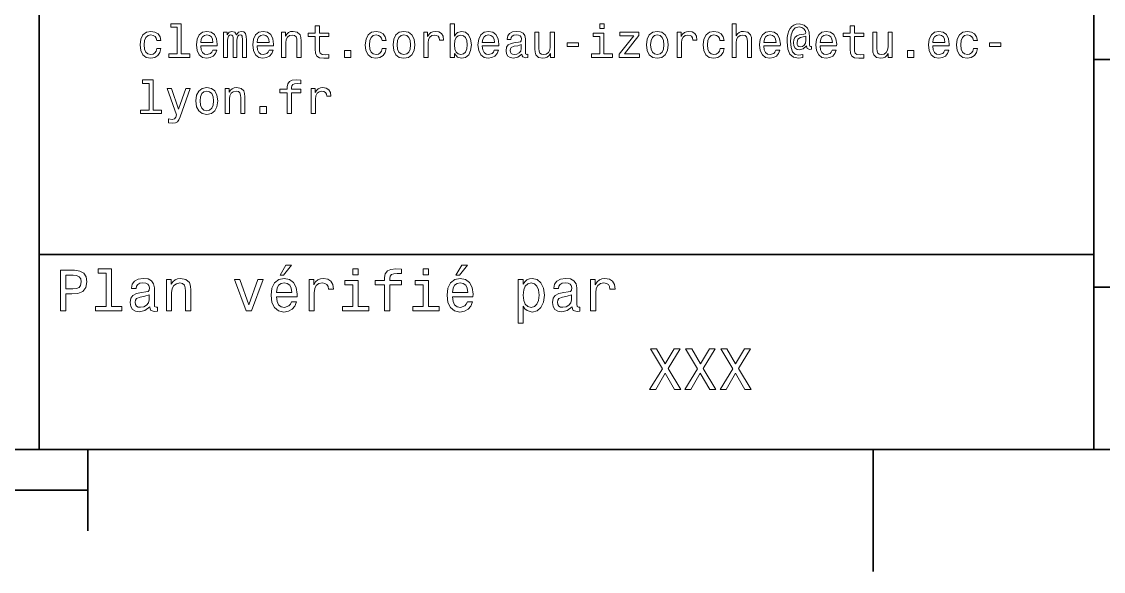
# Model space of a CAD drawing. Extents: x 0 to 594, y 0 to 420.
# Drawn here: x 392.9 to 459.6, y 2.5 to 36.3 of the extents above; entities that cross this region are included whole.
import ezdxf

# ---------------------------------------------------------------- set-up
doc = ezdxf.new("R2010")
doc.units = 0

msp = doc.modelspace()

# ---------------------------------------------------------------- linework, layer by layer
at = {"color": 7, "lineweight": 35}
for p, q in [((394, 10), (394, 70)), ((459, 10), (459, 70)), ((459, 34), (584, 34)), ((394, 22), (459, 22)), ((459, 20), (584, 20)), ((10, 10), (584, 10)), ((394, 10), (584, 10)), ((197, 7.5), (397, 7.5))]:
    msp.add_line(p, q, dxfattribs=at)
at = {"color": 7, "lineweight": 35, "ltscale": 0.125}
msp.add_line((397, 10), (397, 5), dxfattribs=at)
at = {"color": 7, "lineweight": 35, "ltscale": 0.1875}
msp.add_line((445.399994, 10), (445.399994, 2.5), dxfattribs=at)
at = {"color": 7, "lineweight": 13}
for points in [[(402.510101, 35.991352), (402.510101, 34.348701), (401.988464, 34.348701), (401.988464, 34.135445), (403.28241, 34.135445), (403.28241, 34.348701), (402.763702, 34.348701), (402.763702, 36.204609), (402.112396, 36.204609), (402.112396, 35.991352)], [(411.020172, 35.414982), (411.020172, 34.639767), (411.037476, 34.389046), (411.118164, 34.216137), (411.279541, 34.115273), (411.553314, 34.080688), (411.853027, 34.0951), (411.853027, 34.314117), (411.634003, 34.296829), (411.43515, 34.319881), (411.328522, 34.39193), (411.28241, 34.512966), (411.273773, 34.682995), (411.273773, 35.414982), (411.853027, 35.414982), (411.853027, 35.631123), (411.273773, 35.631123), (411.273773, 36.083572), (411.020172, 36.083572), (411.020172, 35.631123), (410.582123, 35.631123), (410.582123, 35.414982)], [(419.593658, 34.374638), (419.780975, 34.152737), (420.037476, 34.080688), (420.279541, 34.135445), (420.472626, 34.299709), (420.593658, 34.561958), (420.639771, 34.91066), (420.593658, 35.259365), (420.469727, 35.51873), (420.279541, 35.680115), (420.037476, 35.737751), (419.783875, 35.662823), (419.680115, 35.570602), (419.593658, 35.446682), (419.593658, 36.204609), (419.340057, 36.204609), (419.340057, 34.135445), (419.593658, 34.135445)], [(428.812683, 36.204609), (428.544678, 36.204609), (428.544678, 35.916424), (428.812683, 35.916424)], [(436.703186, 34.135445), (436.956787, 34.135445), (436.956787, 35.028816), (436.982727, 35.233429), (437.066284, 35.383282), (437.195984, 35.475502), (437.368896, 35.510086), (437.507202, 35.481266), (437.593658, 35.403458), (437.636902, 35.273773), (437.651306, 35.100861), (437.651306, 34.135445), (437.904907, 34.135445), (437.904907, 35.152737), (437.893372, 35.357346), (437.841492, 35.527374), (437.671478, 35.682995), (437.406342, 35.737751), (437.262268, 35.717579), (437.138336, 35.662823), (437.034576, 35.576366), (436.956787, 35.45821), (436.956787, 36.204609), (436.703186, 36.204609)], [(441.587891, 34.645531), (441.587891, 34.812679), (441.541809, 34.804031), (441.48703, 34.824203), (441.469757, 34.884724), (441.469757, 35.357346), (441.446686, 35.691639), (441.354462, 35.93948), (441.138336, 36.123917), (440.835754, 36.190201), (440.659943, 36.172909), (440.510101, 36.121037), (440.380402, 36.03458), (440.276672, 35.913544), (440.195984, 35.760803), (440.138336, 35.573486), (440.10376, 35.348701), (440.092224, 35.0951), (440.132568, 34.648415), (440.262268, 34.331409), (440.478394, 34.141209), (440.786743, 34.080688), (441.069183, 34.126801), (441.069183, 34.317001), (440.82132, 34.270893), (440.582153, 34.319881), (440.423645, 34.478386), (440.337189, 34.746395), (440.311249, 35.135445), (440.340057, 35.515846), (440.438049, 35.786743), (440.596558, 35.951008), (440.827087, 36.00576), (441.002899, 35.97406), (441.132568, 35.899132), (441.213257, 35.786743), (441.242065, 35.657059), (441.210388, 35.593658), (441.123932, 35.564838), (440.841492, 35.52161), (440.685883, 35.45821), (440.573486, 35.360229), (440.507202, 35.224781), (440.48703, 35.046108), (440.51297, 34.853024), (440.585022, 34.708931), (440.703186, 34.619595), (440.858795, 34.590775), (441.086456, 34.651295), (441.279541, 34.841496), (441.279541, 34.824203), (441.325653, 34.671467), (441.484161, 34.625359)], [(443.982727, 35.414982), (443.982727, 34.639767), (444, 34.389046), (444.080688, 34.216137), (444.242065, 34.115273), (444.515869, 34.080688), (444.815582, 34.0951), (444.815582, 34.314117), (444.596558, 34.296829), (444.397705, 34.319881), (444.291077, 34.39193), (444.244965, 34.512966), (444.236328, 34.682995), (444.236328, 35.414982), (444.815582, 35.414982), (444.815582, 35.631123), (444.236328, 35.631123), (444.236328, 36.083572), (443.982727, 36.083572), (443.982727, 35.631123), (443.544678, 35.631123), (443.544678, 35.414982)], [(401.25647, 35.170029), (401.507202, 35.170029), (401.455322, 35.400574), (401.331421, 35.58213), (401.138336, 35.694523), (400.887604, 35.737751), (400.610962, 35.680115), (400.400574, 35.51873), (400.268005, 35.256481), (400.221893, 34.904896), (400.265137, 34.556194), (400.394806, 34.296829), (400.599426, 34.135445), (400.878967, 34.080688), (401.126801, 34.123917), (401.319885, 34.244953), (401.452454, 34.435158), (401.510101, 34.688759), (401.268005, 34.688759), (401.224792, 34.527374), (401.144104, 34.406338), (401.028809, 34.331409), (400.887604, 34.308353), (400.711823, 34.345818), (400.585022, 34.461094), (400.507202, 34.648415), (400.481262, 34.913544), (400.507202, 35.172909), (400.587891, 35.360229), (400.71759, 35.475502), (400.887604, 35.515846), (401.037476, 35.48991), (401.149841, 35.42363), (401.224792, 35.314117)], [(403.962524, 34.835732), (404.976959, 34.835732), (404.979828, 34.953888), (404.933716, 35.285301), (404.806915, 35.533138), (404.605194, 35.682995), (404.337189, 35.737751), (404.074921, 35.680115), (403.873199, 35.51873), (403.74353, 35.256481), (403.697418, 34.91066), (403.740631, 34.556194), (403.870331, 34.296829), (404.069153, 34.135445), (404.328522, 34.080688), (404.553314, 34.118153), (404.737762, 34.216137), (404.873199, 34.371758), (404.951019, 34.57925), (404.700287, 34.57925), (404.648407, 34.463974), (404.573486, 34.377518), (404.360229, 34.308353), (404.195953, 34.340057), (404.072052, 34.440922), (403.991364, 34.605186), (403.962524, 34.827087)], [(403.962524, 35.048988), (403.994232, 35.247837), (404.072052, 35.39481), (404.190216, 35.484146), (404.345825, 35.515846), (404.498566, 35.484146), (404.616699, 35.39481), (404.688751, 35.247837), (404.714691, 35.048988)], [(405.374634, 34.135445), (405.608063, 34.135445), (405.608063, 35.170029), (405.622467, 35.325645), (405.66571, 35.438038), (405.731995, 35.504322), (405.818451, 35.530258), (405.887604, 35.507202), (405.933716, 35.449566), (405.956787, 35.351582), (405.965424, 35.221901), (405.965424, 34.135445), (406.184448, 34.135445), (406.184448, 35.170029), (406.198853, 35.322765), (406.242065, 35.435158), (406.311249, 35.504322), (406.397705, 35.530258), (406.466858, 35.507202), (406.51297, 35.449566), (406.541779, 35.221901), (406.541779, 34.135445), (406.775208, 34.135445), (406.775208, 35.204609), (406.760803, 35.42651), (406.714691, 35.596539), (406.622467, 35.700287), (406.472626, 35.737751), (406.296844, 35.680115), (406.161377, 35.512966), (406.054749, 35.677231), (405.876068, 35.737751), (405.711823, 35.680115), (405.599426, 35.51873), (405.599426, 35.682995), (405.374634, 35.682995)], [(407.432281, 34.835732), (408.446686, 34.835732), (408.449554, 34.953888), (408.403473, 35.285301), (408.276672, 35.533138), (408.074921, 35.682995), (407.806915, 35.737751), (407.544678, 35.680115), (407.342926, 35.51873), (407.213257, 35.256481), (407.167145, 34.91066), (407.210388, 34.556194), (407.340057, 34.296829), (407.53891, 34.135445), (407.798279, 34.080688), (408.023041, 34.118153), (408.207489, 34.216137), (408.342926, 34.371758), (408.420746, 34.57925), (408.170044, 34.57925), (408.118164, 34.463974), (408.043213, 34.377518), (407.829956, 34.308353), (407.66571, 34.340057), (407.541779, 34.440922), (407.46109, 34.605186), (407.432281, 34.827087)], [(407.432281, 35.048988), (407.463989, 35.247837), (407.541779, 35.39481), (407.659943, 35.484146), (407.815552, 35.515846), (407.968292, 35.484146), (408.086456, 35.39481), (408.158508, 35.247837), (408.184448, 35.048988)], [(408.945251, 34.135445), (409.198853, 34.135445), (409.198853, 35.028816), (409.224792, 35.233429), (409.30835, 35.383282), (409.438049, 35.475502), (409.610962, 35.510086), (409.749268, 35.481266), (409.835724, 35.403458), (409.878967, 35.273773), (409.893372, 35.100861), (409.893372, 34.135445), (410.146973, 34.135445), (410.146973, 35.152737), (410.135437, 35.357346), (410.083588, 35.527374), (409.913544, 35.682995), (409.648407, 35.737751), (409.501434, 35.717579), (409.377533, 35.662823), (409.270905, 35.570602), (409.187317, 35.446682), (409.187317, 35.682995), (408.945251, 35.682995)], [(415.135437, 35.170029), (415.386169, 35.170029), (415.33429, 35.400574), (415.210388, 35.58213), (415.017303, 35.694523), (414.766571, 35.737751), (414.489899, 35.680115), (414.279541, 35.51873), (414.146973, 35.256481), (414.100861, 34.904896), (414.144104, 34.556194), (414.273773, 34.296829), (414.478394, 34.135445), (414.757935, 34.080688), (415.005768, 34.123917), (415.198853, 34.244953), (415.331421, 34.435158), (415.389038, 34.688759), (415.146973, 34.688759), (415.10376, 34.527374), (415.023041, 34.406338), (414.907776, 34.331409), (414.766571, 34.308353), (414.59079, 34.345818), (414.463989, 34.461094), (414.386169, 34.648415), (414.360229, 34.913544), (414.386169, 35.172909), (414.466858, 35.360229), (414.596527, 35.475502), (414.766571, 35.515846), (414.916412, 35.48991), (415.028809, 35.42363), (415.10376, 35.314117)], [(415.809784, 34.90778), (415.855896, 34.556194), (415.988464, 34.296829), (416.198853, 34.135445), (416.481262, 34.080688), (416.760803, 34.135445), (416.971191, 34.293945), (417.10376, 34.55331), (417.15274, 34.90778), (417.10376, 35.259365), (416.971191, 35.52161), (416.760803, 35.680115), (416.481262, 35.737751), (416.198853, 35.680115), (415.988464, 35.51873), (415.855896, 35.259365)], [(416.069153, 34.91066), (416.095093, 35.170029), (416.175781, 35.357346), (416.305481, 35.472622), (416.481262, 35.512966), (416.654175, 35.472622), (416.783875, 35.360229), (416.864563, 35.170029), (416.893372, 34.91066), (416.864563, 34.648415), (416.783875, 34.45821), (416.654175, 34.342937), (416.481262, 34.305473), (416.305481, 34.342937), (416.175781, 34.45821), (416.095093, 34.648415)], [(417.714691, 34.135445), (417.968292, 34.135445), (417.968292, 35.020172), (417.994232, 35.233429), (418.072052, 35.386166), (418.198853, 35.478386), (418.368866, 35.510086), (418.495667, 35.48991), (418.59079, 35.432274), (418.648407, 35.334293), (418.668579, 35.201729), (418.925079, 35.201729), (418.890503, 35.435158), (418.79538, 35.602303), (418.636902, 35.703167), (418.420746, 35.737751), (418.273773, 35.714695), (418.146973, 35.657059), (418.034576, 35.559074), (417.945251, 35.42651), (417.945251, 35.682995), (417.714691, 35.682995)], [(420.380402, 34.91066), (420.351593, 34.651295), (420.273773, 34.461094), (420.149841, 34.345818), (419.994232, 34.308353), (419.824219, 34.345818), (419.700287, 34.461094), (419.622467, 34.648415), (419.596527, 34.91066), (419.622467, 35.170029), (419.700287, 35.357346), (419.824219, 35.469738), (419.994232, 35.510086), (420.149841, 35.469738), (420.273773, 35.354465), (420.351593, 35.167145)], [(421.311249, 34.835732), (422.325653, 34.835732), (422.328522, 34.953888), (422.28241, 35.285301), (422.155609, 35.533138), (421.953888, 35.682995), (421.685883, 35.737751), (421.423645, 35.680115), (421.221893, 35.51873), (421.092224, 35.256481), (421.046112, 34.91066), (421.089325, 34.556194), (421.219025, 34.296829), (421.417877, 34.135445), (421.677246, 34.080688), (421.902008, 34.118153), (422.086456, 34.216137), (422.221893, 34.371758), (422.299713, 34.57925), (422.048981, 34.57925), (421.997131, 34.463974), (421.92218, 34.377518), (421.708923, 34.308353), (421.544678, 34.340057), (421.420746, 34.440922), (421.340057, 34.605186), (421.311249, 34.827087)], [(421.311249, 35.048988), (421.342926, 35.247837), (421.420746, 35.39481), (421.53891, 35.484146), (421.694519, 35.515846), (421.84726, 35.484146), (421.965424, 35.39481), (422.037476, 35.247837), (422.063416, 35.048988)], [(423.74353, 34.337173), (423.74353, 34.328529), (423.757935, 34.230545), (423.801147, 34.161381), (423.982697, 34.106625), (424.123932, 34.129681), (424.123932, 34.325645), (424.063416, 34.317001), (423.982697, 34.354465), (423.968292, 34.469738), (423.968292, 35.270893), (423.933716, 35.475502), (423.832855, 35.619595), (423.657074, 35.706051), (423.40921, 35.737751), (423.167145, 35.703167), (422.988464, 35.605186), (422.876068, 35.452446), (422.838623, 35.250717), (422.838623, 35.233429), (423.066284, 35.233429), (423.086456, 35.354465), (423.149841, 35.440922), (423.253601, 35.492794), (423.400574, 35.512966), (423.541779, 35.498558), (423.642639, 35.45533), (423.703186, 35.380402), (423.723328, 35.276653), (423.711823, 35.155617), (423.66571, 35.0951), (423.550446, 35.06628), (423.33429, 35.043224), (423.086456, 34.991352), (422.910675, 34.899132), (422.806915, 34.755043), (422.775208, 34.541786), (422.804047, 34.351582), (422.893372, 34.210373), (423.037476, 34.121037), (423.236298, 34.089336), (423.504333, 34.149853)], [(425.752167, 35.682995), (425.498566, 35.682995), (425.498566, 34.789623), (425.469727, 34.58213), (425.386169, 34.432274), (425.25647, 34.340057), (425.086456, 34.311237), (424.951019, 34.334293), (424.864563, 34.403458), (424.815552, 34.52161), (424.804047, 34.688759), (424.804047, 35.682995), (424.550446, 35.682995), (424.550446, 34.665703), (424.559082, 34.461094), (424.613831, 34.291065), (424.780975, 34.135445), (425.048981, 34.080688), (425.193085, 34.100864), (425.317017, 34.152737), (425.423645, 34.242073), (425.510101, 34.371758), (425.510101, 34.135445), (425.752167, 34.135445)], [(428.804047, 34.348701), (428.804047, 35.631123), (428.15274, 35.631123), (428.15274, 35.414982), (428.550446, 35.414982), (428.550446, 34.348701), (428.031708, 34.348701), (428.031708, 34.135445), (429.328522, 34.135445), (429.328522, 34.348701)], [(430.645538, 35.469738), (429.74353, 34.328529), (429.74353, 34.135445), (430.997131, 34.135445), (430.997131, 34.348701), (430.063416, 34.348701), (430.956787, 35.48703), (430.956787, 35.682995), (429.786743, 35.682995), (429.786743, 35.469738)], [(431.423645, 34.90778), (431.469757, 34.556194), (431.602295, 34.296829), (431.812683, 34.135445), (432.095093, 34.080688), (432.374634, 34.135445), (432.585022, 34.293945), (432.71759, 34.55331), (432.766571, 34.90778), (432.71759, 35.259365), (432.585022, 35.52161), (432.374634, 35.680115), (432.095093, 35.737751), (431.812683, 35.680115), (431.602295, 35.51873), (431.469757, 35.259365)], [(431.683014, 34.91066), (431.708923, 35.170029), (431.789642, 35.357346), (431.919312, 35.472622), (432.095093, 35.512966), (432.268005, 35.472622), (432.397705, 35.360229), (432.478394, 35.170029), (432.507202, 34.91066), (432.478394, 34.648415), (432.397705, 34.45821), (432.268005, 34.342937), (432.095093, 34.305473), (431.919312, 34.342937), (431.789642, 34.45821), (431.708923, 34.648415)], [(433.328522, 34.135445), (433.582153, 34.135445), (433.582153, 35.020172), (433.608063, 35.233429), (433.685883, 35.386166), (433.812683, 35.478386), (433.982727, 35.510086), (434.109497, 35.48991), (434.20462, 35.432274), (434.262268, 35.334293), (434.28241, 35.201729), (434.53891, 35.201729), (434.504333, 35.435158), (434.409241, 35.602303), (434.250732, 35.703167), (434.034576, 35.737751), (433.887604, 35.714695), (433.760803, 35.657059), (433.648407, 35.559074), (433.559082, 35.42651), (433.559082, 35.682995), (433.328522, 35.682995)], [(435.953888, 35.170029), (436.20462, 35.170029), (436.15274, 35.400574), (436.028809, 35.58213), (435.835754, 35.694523), (435.585022, 35.737751), (435.30835, 35.680115), (435.097992, 35.51873), (434.965424, 35.256481), (434.919312, 34.904896), (434.962524, 34.556194), (435.092224, 34.296829), (435.296844, 34.135445), (435.576385, 34.080688), (435.824219, 34.123917), (436.017303, 34.244953), (436.149872, 34.435158), (436.207489, 34.688759), (435.965424, 34.688759), (435.92218, 34.527374), (435.841492, 34.406338), (435.726227, 34.331409), (435.585022, 34.308353), (435.409241, 34.345818), (435.28241, 34.461094), (435.20462, 34.648415), (435.17868, 34.913544), (435.20462, 35.172909), (435.285309, 35.360229), (435.414978, 35.475502), (435.585022, 35.515846), (435.734863, 35.48991), (435.84726, 35.42363), (435.92218, 35.314117)], [(438.659943, 34.835732), (439.674347, 34.835732), (439.677246, 34.953888), (439.631134, 35.285301), (439.504333, 35.533138), (439.302612, 35.682995), (439.034576, 35.737751), (438.772339, 35.680115), (438.570618, 35.51873), (438.440918, 35.256481), (438.394806, 34.91066), (438.438049, 34.556194), (438.567719, 34.296829), (438.766571, 34.135445), (439.02594, 34.080688), (439.250732, 34.118153), (439.435181, 34.216137), (439.570618, 34.371758), (439.648438, 34.57925), (439.397705, 34.57925), (439.345825, 34.463974), (439.270905, 34.377518), (439.057648, 34.308353), (438.893372, 34.340057), (438.76947, 34.440922), (438.688782, 34.605186), (438.659943, 34.827087)], [(438.659943, 35.048988), (438.69165, 35.247837), (438.76947, 35.39481), (438.887604, 35.484146), (439.043243, 35.515846), (439.195984, 35.484146), (439.314117, 35.39481), (439.386169, 35.247837), (439.412109, 35.048988)], [(441.253601, 35.190201), (441.224792, 35.011524), (441.15274, 34.884724), (441.043243, 34.806915), (440.913544, 34.783859), (440.824219, 34.798267), (440.760803, 34.850143), (440.720459, 34.936596), (440.708923, 35.057636), (440.757935, 35.256481), (440.925079, 35.360229), (441.253601, 35.440922)], [(442.1297, 34.835732), (443.144104, 34.835732), (443.146973, 34.953888), (443.100861, 35.285301), (442.97406, 35.533138), (442.772339, 35.682995), (442.504333, 35.737751), (442.242065, 35.680115), (442.040344, 35.51873), (441.910675, 35.256481), (441.864563, 34.91066), (441.907776, 34.556194), (442.037476, 34.296829), (442.236328, 34.135445), (442.495697, 34.080688), (442.720459, 34.118153), (442.904907, 34.216137), (443.040344, 34.371758), (443.118164, 34.57925), (442.867432, 34.57925), (442.815552, 34.463974), (442.740631, 34.377518), (442.527374, 34.308353), (442.363129, 34.340057), (442.239197, 34.440922), (442.158508, 34.605186), (442.1297, 34.827087)], [(442.1297, 35.048988), (442.161377, 35.247837), (442.239197, 35.39481), (442.357361, 35.484146), (442.51297, 35.515846), (442.66571, 35.484146), (442.783875, 35.39481), (442.855927, 35.247837), (442.881836, 35.048988)], [(446.570618, 35.682995), (446.317017, 35.682995), (446.317017, 34.789623), (446.288208, 34.58213), (446.20462, 34.432274), (446.074951, 34.340057), (445.904907, 34.311237), (445.76947, 34.334293), (445.683014, 34.403458), (445.634003, 34.52161), (445.622498, 34.688759), (445.622498, 35.682995), (445.368896, 35.682995), (445.368896, 34.665703), (445.377533, 34.461094), (445.432281, 34.291065), (445.599426, 34.135445), (445.867432, 34.080688), (446.011536, 34.100864), (446.135468, 34.152737), (446.242096, 34.242073), (446.328552, 34.371758), (446.328552, 34.135445), (446.570618, 34.135445)], [(449.069183, 34.835732), (450.083588, 34.835732), (450.086456, 34.953888), (450.040344, 35.285301), (449.913544, 35.533138), (449.711823, 35.682995), (449.443817, 35.737751), (449.18158, 35.680115), (448.979828, 35.51873), (448.850159, 35.256481), (448.804047, 34.91066), (448.84726, 34.556194), (448.976959, 34.296829), (449.175812, 34.135445), (449.435181, 34.080688), (449.659943, 34.118153), (449.844391, 34.216137), (449.979828, 34.371758), (450.057648, 34.57925), (449.806915, 34.57925), (449.755066, 34.463974), (449.680115, 34.377518), (449.466858, 34.308353), (449.302612, 34.340057), (449.17868, 34.440922), (449.097992, 34.605186), (449.069183, 34.827087)], [(449.069183, 35.048988), (449.100861, 35.247837), (449.17868, 35.39481), (449.296844, 35.484146), (449.452454, 35.515846), (449.605194, 35.484146), (449.723358, 35.39481), (449.79541, 35.247837), (449.82135, 35.048988)], [(451.567749, 35.170029), (451.818451, 35.170029), (451.766571, 35.400574), (451.64267, 35.58213), (451.449585, 35.694523), (451.198853, 35.737751), (450.922211, 35.680115), (450.711823, 35.51873), (450.579254, 35.256481), (450.533142, 34.904896), (450.576385, 34.556194), (450.706055, 34.296829), (450.910675, 34.135445), (451.190216, 34.080688), (451.438049, 34.123917), (451.631134, 34.244953), (451.763702, 34.435158), (451.82135, 34.688759), (451.579254, 34.688759), (451.536041, 34.527374), (451.455353, 34.406338), (451.340057, 34.331409), (451.198853, 34.308353), (451.023071, 34.345818), (450.896271, 34.461094), (450.818451, 34.648415), (450.792511, 34.913544), (450.818451, 35.172909), (450.899139, 35.360229), (451.028839, 35.475502), (451.198853, 35.515846), (451.348724, 35.48991), (451.461121, 35.42363), (451.536041, 35.314117)], [(423.714691, 34.677231), (423.680115, 34.527374), (423.587891, 34.412102), (423.449554, 34.337173), (423.279541, 34.311237), (423.170044, 34.325645), (423.092224, 34.371758), (423.043213, 34.452446), (423.028809, 34.564838), (423.040344, 34.665703), (423.086456, 34.737751), (423.270905, 34.818443), (423.504333, 34.853024), (423.714691, 34.922188)], [(426.541779, 34.795387), (427.239197, 34.795387), (427.239197, 35.023052), (426.541779, 35.023052)], [(452.56485, 34.795387), (453.262268, 34.795387), (453.262268, 35.023052), (452.56485, 35.023052)], [(412.812683, 34.135445), (413.210388, 34.135445), (413.210388, 34.564838), (412.812683, 34.564838)], [(447.510101, 34.135445), (447.907776, 34.135445), (447.907776, 34.564838), (447.510101, 34.564838)], [(400.775208, 32.536022), (400.775208, 30.89337), (400.253601, 30.89337), (400.253601, 30.680113), (401.547546, 30.680113), (401.547546, 30.89337), (401.028809, 30.89337), (401.028809, 32.749275), (400.377533, 32.749275), (400.377533, 32.536022)], [(409.296844, 31.959652), (409.296844, 30.680113), (409.550446, 30.680113), (409.550446, 31.959652), (410.126801, 31.959652), (410.126801, 32.175789), (409.550446, 32.175789), (409.550446, 32.270889), (409.570618, 32.386166), (409.636902, 32.463974), (409.749268, 32.510082), (409.910675, 32.527374), (410.126801, 32.515846), (410.126801, 32.734867), (409.853027, 32.749275), (409.605194, 32.723339), (409.432281, 32.645531), (409.328522, 32.510082), (409.296844, 32.317001), (409.296844, 32.175789), (408.832855, 32.175789), (408.832855, 31.959652)], [(403.046112, 32.227665), (402.602295, 30.953888), (402.167145, 32.227665), (401.890503, 32.227665), (402.478394, 30.593658), (402.426514, 30.449566), (402.345825, 30.351583), (402.210388, 30.319881), (401.976959, 30.348701), (401.976959, 30.103745), (402.221893, 30.080688), (402.397705, 30.103745), (402.521606, 30.175791), (402.610962, 30.299709), (402.688751, 30.481266), (403.317017, 32.227665)], [(403.66571, 31.452448), (403.711823, 31.100863), (403.844391, 30.841496), (404.054749, 30.680113), (404.337189, 30.625359), (404.616699, 30.680113), (404.827087, 30.838614), (404.959656, 31.09798), (405.008636, 31.452448), (404.959656, 31.804031), (404.827087, 32.06628), (404.616699, 32.224781), (404.337189, 32.282417), (404.054749, 32.224781), (403.844391, 32.063396), (403.711823, 31.804031)], [(403.925079, 31.45533), (403.951019, 31.714695), (404.031708, 31.902016), (404.161377, 32.017288), (404.337189, 32.057632), (404.510101, 32.017288), (404.639771, 31.904896), (404.720459, 31.714695), (404.749268, 31.45533), (404.720459, 31.193081), (404.639771, 31.00288), (404.510101, 30.887606), (404.337189, 30.850142), (404.161377, 30.887606), (404.031708, 31.00288), (403.951019, 31.193081)], [(405.475494, 30.680113), (405.729095, 30.680113), (405.729095, 31.573484), (405.755035, 31.778095), (405.838623, 31.927952), (405.968292, 32.020172), (406.141205, 32.054752), (406.279541, 32.025932), (406.365997, 31.948124), (406.40921, 31.818441), (406.423645, 31.645531), (406.423645, 30.680113), (406.677246, 30.680113), (406.677246, 31.697403), (406.66571, 31.902016), (406.613831, 32.072044), (406.443817, 32.227665), (406.17868, 32.282417), (406.031708, 32.262245), (405.907776, 32.207489), (405.801147, 32.115273), (405.71759, 31.991352), (405.71759, 32.227665), (405.475494, 32.227665)], [(410.775208, 30.680113), (411.028809, 30.680113), (411.028809, 31.564838), (411.054749, 31.778095), (411.132568, 31.930834), (411.259369, 32.023052), (411.429382, 32.054752), (411.556183, 32.03458), (411.651306, 31.976942), (411.708923, 31.87896), (411.729095, 31.746395), (411.985596, 31.746395), (411.951019, 31.979824), (411.855896, 32.146973), (411.697418, 32.247837), (411.481262, 32.282417), (411.33429, 32.259365), (411.207489, 32.201725), (411.095093, 32.103745), (411.005768, 31.97118), (411.005768, 32.227665), (410.775208, 32.227665)], [(407.608063, 30.680113), (408.005768, 30.680113), (408.005768, 31.109509), (407.608063, 31.109509)], [(408.84726, 20.728386), (409.059784, 20.728386), (409.560516, 21.340778), (409.207489, 21.340778)], [(419.690216, 20.728386), (419.90274, 20.728386), (420.403473, 21.340778), (420.050446, 21.340778)], [(395.324219, 18.530979), (395.655609, 18.530979), (395.655609, 19.586454), (396.023041, 19.586454), (396.394104, 19.604465), (396.689484, 19.730547), (396.880402, 19.975504), (396.945251, 20.310518), (396.894806, 20.620316), (396.750732, 20.847261), (396.51297, 20.98415), (396.188751, 21.030979), (395.324219, 21.030979)], [(396.098694, 20.724783), (396.31485, 20.703169), (396.473328, 20.634726), (396.567017, 20.508644), (396.599426, 20.310518), (396.563416, 20.101583), (396.466125, 19.975504), (396.300446, 19.910662), (396.073486, 19.892651), (395.655609, 19.892651), (395.655609, 20.724783)], [(398.137604, 20.850864), (398.137604, 18.79755), (397.485596, 18.79755), (397.485596, 18.530979), (399.103027, 18.530979), (399.103027, 18.79755), (398.45462, 18.79755), (398.45462, 21.117435), (397.640503, 21.117435), (397.640503, 20.850864)], [(413.667145, 21.117435), (413.332123, 21.117435), (413.332123, 20.757204), (413.667145, 20.757204)], [(415.29538, 20.130404), (415.29538, 18.530979), (415.612396, 18.530979), (415.612396, 20.130404), (416.332855, 20.130404), (416.332855, 20.400576), (415.612396, 20.400576), (415.612396, 20.519451), (415.637604, 20.663544), (415.720459, 20.760807), (415.860962, 20.818443), (416.062683, 20.840057), (416.332855, 20.825647), (416.332855, 21.099422), (415.990631, 21.117435), (415.680847, 21.085014), (415.464691, 20.987751), (415.335022, 20.818443), (415.29538, 20.577089), (415.29538, 20.400576), (414.715424, 20.400576), (414.715424, 20.130404)], [(418.004333, 21.117435), (417.669312, 21.117435), (417.669312, 20.757204), (418.004333, 20.757204)], [(400.824921, 18.78314), (400.824921, 18.772333), (400.842926, 18.649855), (400.896973, 18.5634), (401.123932, 18.494957), (401.300446, 18.523775), (401.300446, 18.768732), (401.224792, 18.757925), (401.123932, 18.804754), (401.105896, 18.948847), (401.105896, 19.950287), (401.062683, 20.206051), (400.936584, 20.386166), (400.716858, 20.494236), (400.407074, 20.533861), (400.104462, 20.490633), (399.881134, 20.368155), (399.740631, 20.177233), (399.693817, 19.925072), (399.693817, 19.903458), (399.978394, 19.903458), (400.003601, 20.054754), (400.082855, 20.162823), (400.212524, 20.227665), (400.39624, 20.252882), (400.572754, 20.234869), (400.698853, 20.180836), (400.774506, 20.087175), (400.799713, 19.957493), (400.785309, 19.806194), (400.727661, 19.730547), (400.583588, 19.694523), (400.313416, 19.665705), (400.003601, 19.600864), (399.783875, 19.48559), (399.654175, 19.305475), (399.614563, 19.038904), (399.650574, 18.801151), (399.762238, 18.62464), (399.942352, 18.512968), (400.190918, 18.473343), (400.52594, 18.54899)], [(401.844391, 18.530979), (402.161377, 18.530979), (402.161377, 19.647694), (402.193817, 19.903458), (402.298279, 20.090778), (402.460388, 20.206051), (402.676514, 20.249279), (402.849426, 20.213255), (402.957489, 20.115993), (403.011536, 19.95389), (403.029541, 19.737751), (403.029541, 18.530979), (403.346558, 18.530979), (403.346558, 19.802593), (403.332123, 20.058357), (403.267303, 20.270893), (403.054749, 20.465418), (402.723358, 20.533861), (402.539612, 20.508644), (402.384735, 20.440201), (402.251434, 20.324926), (402.146973, 20.170029), (402.146973, 20.465418), (401.844391, 20.465418)], [(406.761536, 18.530979), (407.096527, 18.530979), (407.802582, 20.465418), (407.474792, 20.465418), (406.930847, 18.905619), (406.376068, 20.465418), (406.044678, 20.465418)], [(408.627533, 19.40634), (409.895538, 19.40634), (409.899139, 19.554033), (409.841492, 19.9683), (409.682983, 20.278097), (409.430847, 20.465418), (409.095825, 20.533861), (408.768005, 20.461815), (408.515839, 20.260086), (408.35376, 19.932276), (408.296112, 19.5), (408.350159, 19.056915), (408.512238, 18.732708), (408.760803, 18.530979), (409.085022, 18.462536), (409.365997, 18.509365), (409.596527, 18.631844), (409.765839, 18.826368), (409.863098, 19.085733), (409.549713, 19.085733), (409.484863, 18.941643), (409.391205, 18.833572), (409.124634, 18.747118), (408.919312, 18.786743), (408.764404, 18.912823), (408.663544, 19.118155), (408.627533, 19.395533)], [(408.627533, 19.672911), (408.667145, 19.921469), (408.764404, 20.105186), (408.912109, 20.216858), (409.106628, 20.256483), (409.297546, 20.216858), (409.445251, 20.105186), (409.535309, 19.921469), (409.567719, 19.672911)], [(410.637604, 18.530979), (410.95462, 18.530979), (410.95462, 19.636887), (410.98703, 19.903458), (411.08429, 20.094379), (411.242798, 20.209654), (411.455322, 20.249279), (411.613831, 20.224062), (411.732697, 20.152016), (411.804749, 20.029537), (411.829956, 19.863832), (412.150574, 19.863832), (412.107361, 20.155619), (411.988464, 20.364553), (411.790344, 20.490633), (411.520172, 20.533861), (411.336456, 20.505043), (411.177948, 20.432997), (411.037476, 20.310518), (410.925781, 20.144812), (410.925781, 20.465418), (410.637604, 20.465418)], [(413.656342, 18.79755), (413.656342, 20.400576), (412.842224, 20.400576), (412.842224, 20.130404), (413.339325, 20.130404), (413.339325, 18.79755), (412.690918, 18.79755), (412.690918, 18.530979), (414.311951, 18.530979), (414.311951, 18.79755)], [(417.99353, 18.79755), (417.99353, 20.400576), (417.179382, 20.400576), (417.179382, 20.130404), (417.676514, 20.130404), (417.676514, 18.79755), (417.028107, 18.79755), (417.028107, 18.530979), (418.649139, 18.530979), (418.649139, 18.79755)], [(419.470459, 19.40634), (420.738464, 19.40634), (420.742065, 19.554033), (420.684448, 19.9683), (420.52594, 20.278097), (420.273773, 20.465418), (419.938751, 20.533861), (419.610962, 20.461815), (419.358795, 20.260086), (419.196686, 19.932276), (419.139038, 19.5), (419.193085, 19.056915), (419.355194, 18.732708), (419.60376, 18.530979), (419.927948, 18.462536), (420.208923, 18.509365), (420.439484, 18.631844), (420.608795, 18.826368), (420.706055, 19.085733), (420.392639, 19.085733), (420.32782, 18.941643), (420.234161, 18.833572), (419.96759, 18.747118), (419.762238, 18.786743), (419.607361, 18.912823), (419.5065, 19.118155), (419.470459, 19.395533)], [(419.470459, 19.672911), (419.510101, 19.921469), (419.607361, 20.105186), (419.755035, 20.216858), (419.949585, 20.256483), (420.140503, 20.216858), (420.288177, 20.105186), (420.378235, 19.921469), (420.410675, 19.672911)], [(423.829254, 20.166426), (423.829254, 20.465418), (423.512238, 20.465418), (423.512238, 17.7817), (423.829254, 17.7817), (423.829254, 18.826368), (423.940918, 18.657061), (424.067017, 18.545389), (424.384003, 18.462536), (424.686615, 18.530979), (424.924347, 18.736311), (425.079254, 19.060518), (425.136902, 19.5), (425.079254, 19.935879), (424.924347, 20.260086), (424.686615, 20.461815), (424.384003, 20.533861), (424.21109, 20.512247), (424.063416, 20.443804), (423.937317, 20.328529)], [(424.329987, 18.747118), (424.117432, 18.793947), (423.962524, 18.93804), (423.865265, 19.17219), (423.832855, 19.5), (423.865265, 19.824207), (423.962524, 20.058357), (424.117432, 20.198847), (424.329987, 20.249279), (424.524506, 20.198847), (424.679413, 20.054754), (424.776672, 19.820604), (424.812683, 19.5), (424.776672, 19.175793), (424.679413, 18.93804), (424.524506, 18.793947)], [(426.847992, 18.78314), (426.847992, 18.772333), (426.865997, 18.649855), (426.920044, 18.5634), (427.146973, 18.494957), (427.323486, 18.523775), (427.323486, 18.768732), (427.247833, 18.757925), (427.146973, 18.804754), (427.128967, 18.948847), (427.128967, 19.950287), (427.085754, 20.206051), (426.959656, 20.386166), (426.739929, 20.494236), (426.430115, 20.533861), (426.127533, 20.490633), (425.904175, 20.368155), (425.763702, 20.177233), (425.716858, 19.925072), (425.716858, 19.903458), (426.001434, 19.903458), (426.026672, 20.054754), (426.105927, 20.162823), (426.235596, 20.227665), (426.419312, 20.252882), (426.595825, 20.234869), (426.721893, 20.180836), (426.797546, 20.087175), (426.822784, 19.957493), (426.80835, 19.806194), (426.750732, 19.730547), (426.606628, 19.694523), (426.336456, 19.665705), (426.026672, 19.600864), (425.806915, 19.48559), (425.677246, 19.305475), (425.637604, 19.038904), (425.673645, 18.801151), (425.785309, 18.62464), (425.965424, 18.512968), (426.213989, 18.473343), (426.549011, 18.54899)], [(427.986328, 18.530979), (428.303314, 18.530979), (428.303314, 19.636887), (428.335754, 19.903458), (428.433014, 20.094379), (428.591492, 20.209654), (428.804047, 20.249279), (428.962524, 20.224062), (429.081421, 20.152016), (429.153473, 20.029537), (429.17868, 19.863832), (429.499298, 19.863832), (429.456055, 20.155619), (429.337189, 20.364553), (429.139038, 20.490633), (428.868896, 20.533861), (428.685181, 20.505043), (428.526672, 20.432997), (428.386169, 20.310518), (428.274506, 20.144812), (428.274506, 20.465418), (427.986328, 20.465418)], [(400.78891, 19.208212), (400.745667, 19.020893), (400.630402, 18.876801), (400.457489, 18.78314), (400.244965, 18.750719), (400.108063, 18.768732), (400.010803, 18.826368), (399.949554, 18.927233), (399.931549, 19.067722), (399.945953, 19.193804), (400.003601, 19.283861), (400.234161, 19.384726), (400.52594, 19.427954), (400.78891, 19.514408)], [(426.811951, 19.208212), (426.768738, 19.020893), (426.653473, 18.876801), (426.48056, 18.78314), (426.268005, 18.750719), (426.131134, 18.768732), (426.033875, 18.826368), (425.972626, 18.927233), (425.95462, 19.067722), (425.969025, 19.193804), (426.026672, 19.283861), (426.257202, 19.384726), (426.549011, 19.427954), (426.811951, 19.514408)], [(431.623901, 13.690562), (432.002167, 13.690562), (432.574921, 14.70281), (433.158508, 13.690562), (433.540344, 13.690562), (432.758636, 14.976585), (433.500702, 16.194164), (433.136871, 16.194164), (432.585724, 15.268372), (432.04538, 16.194164), (431.667145, 16.194164), (432.405609, 14.972983)], [(433.792511, 13.690562), (434.170746, 13.690562), (434.7435, 14.70281), (435.327087, 13.690562), (435.708923, 13.690562), (434.927216, 14.976585), (435.669312, 16.194164), (435.305481, 16.194164), (434.754333, 15.268372), (434.213959, 16.194164), (433.835724, 16.194164), (434.574219, 14.972983)], [(435.96109, 13.690562), (436.339325, 13.690562), (436.912109, 14.70281), (437.495667, 13.690562), (437.877502, 13.690562), (437.095825, 14.976585), (437.837891, 16.194164), (437.47406, 16.194164), (436.922913, 15.268372), (436.382568, 16.194164), (436.004333, 16.194164), (436.742798, 14.972983)]]:
    msp.add_lwpolyline(points, close=True, dxfattribs=at)

doc.saveas('drawing.dxf')
